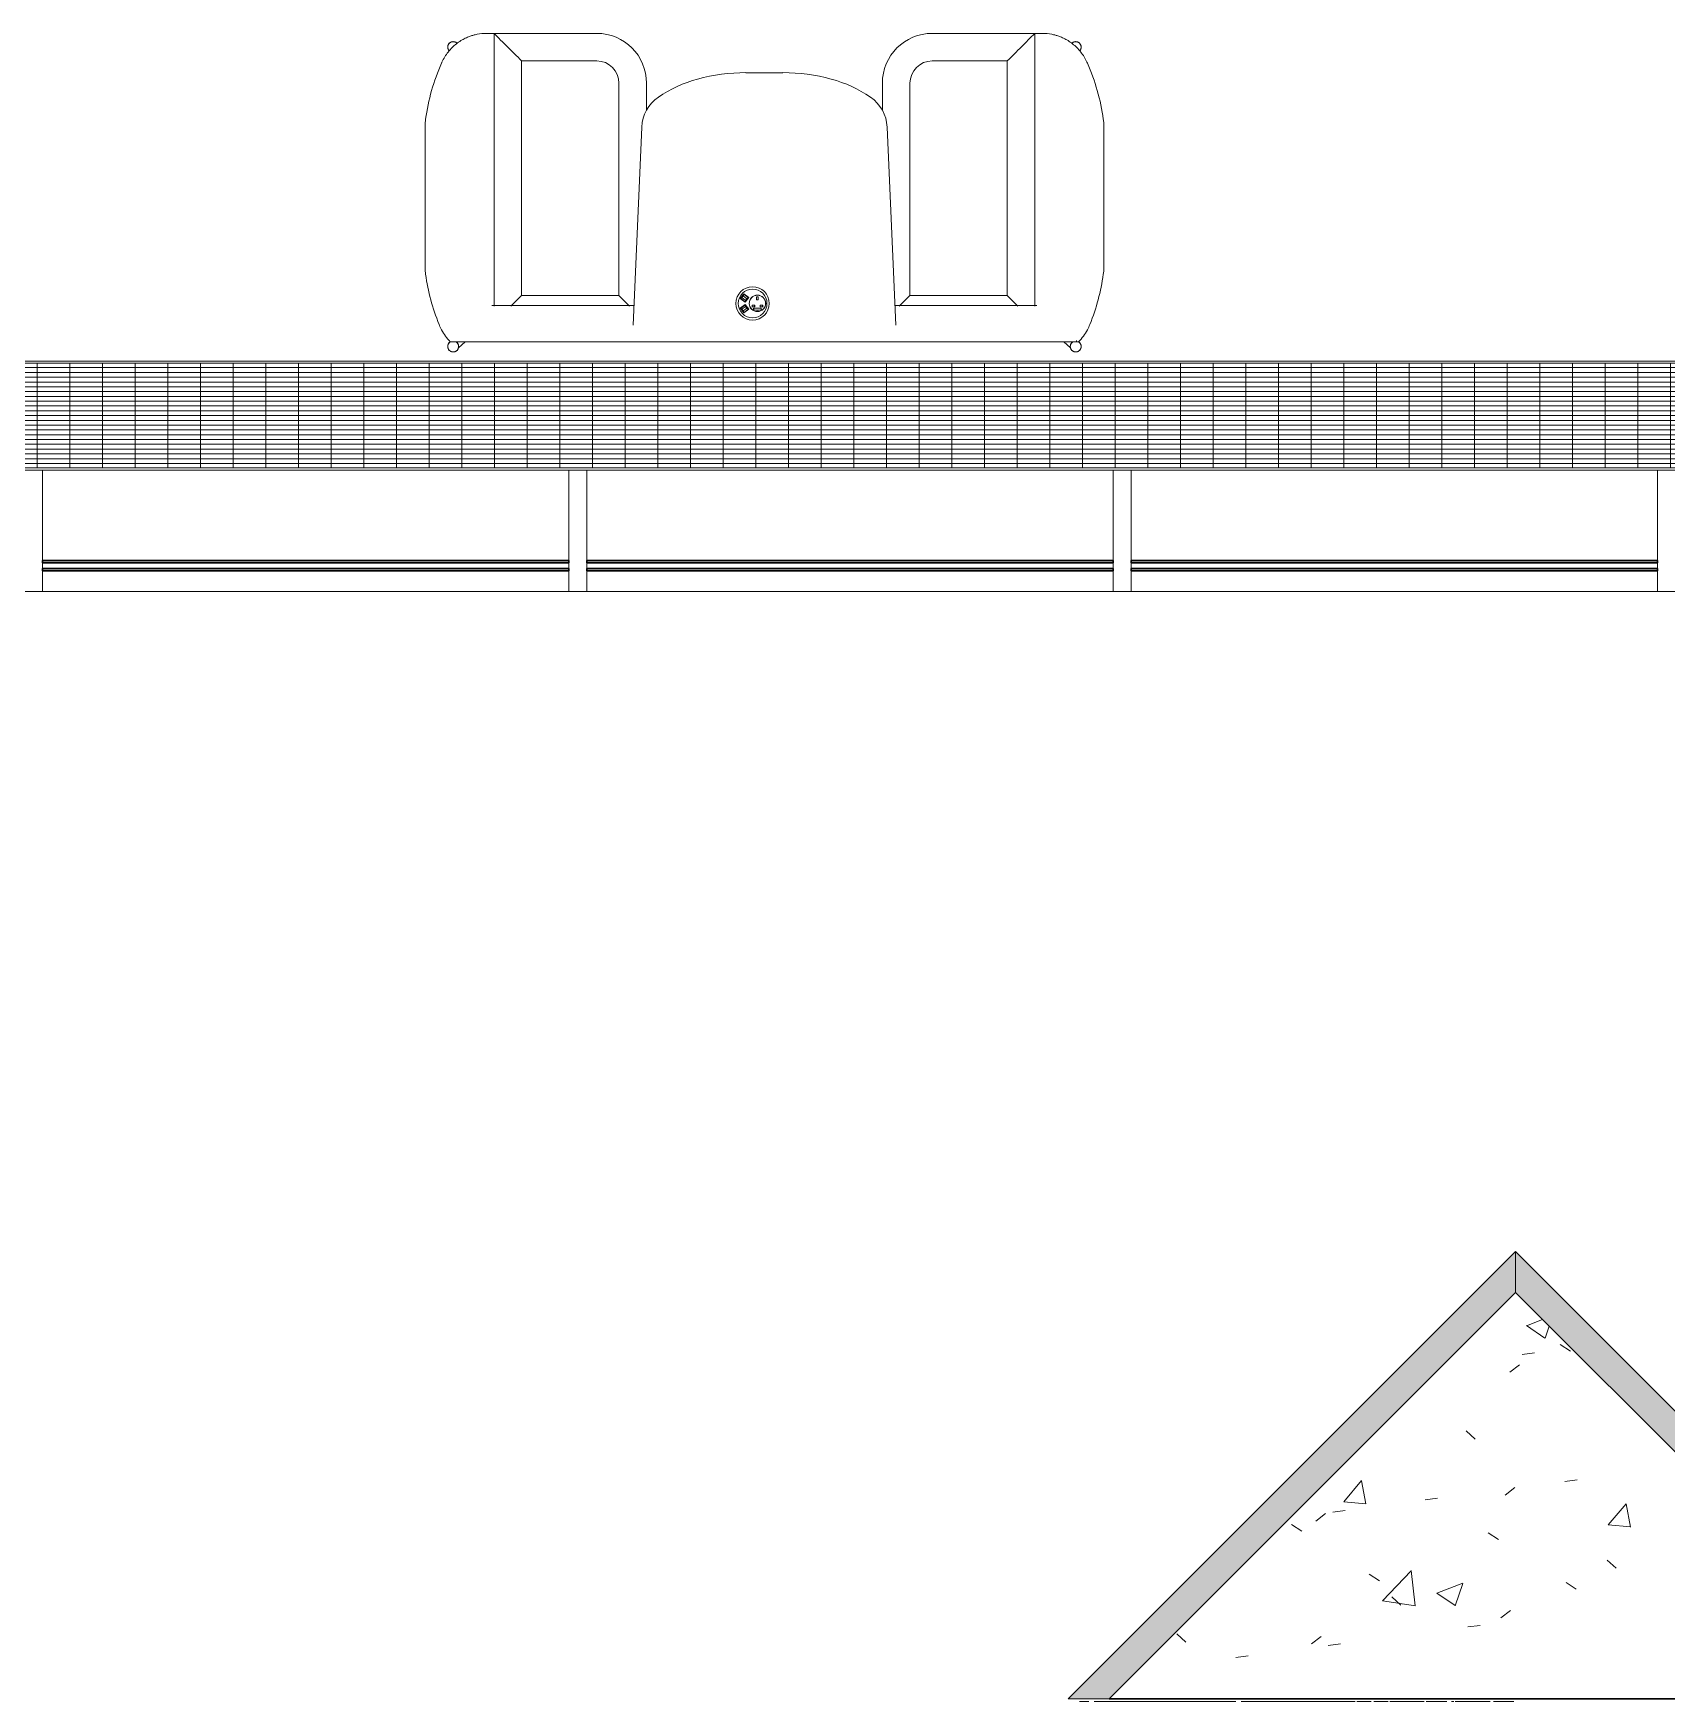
# Model space of a CAD drawing. Header units: millimetres. Extents: x 90978 to 295199, y -4084 to 97293.
# Drawn here: x 215551 to 220051, y 9016 to 13611 of the extents above; entities that cross this region are included whole.
import ezdxf

# ---------------------------------------------------------------- set-up
doc = ezdxf.new("R2010")
doc.units = ezdxf.units.MM
doc.header["$MEASUREMENT"] = 0
for name, color, linetype, lineweight in [('CSM-STL-XX-ZZ-M3-A-XXXX-00001_detached _19_04_21__rvt-1-Level 0$0$A-GENM', 7, 'CONTINUOUS', 9), ('CSM-STL-XX-ZZ-M3-A-XXXX-00001_detached _19_04_21__rvt-1-Level 0$0$A-GLAZ-CURT', 7, 'CONTINUOUS', 9), ('CSM-STL-XX-ZZ-M3-A-XXXX-00001_detached _19_04_21__rvt-1-Level 0$0$A-GLAZ-CWMG', 7, 'CONTINUOUS', 9), ('G-IMPT', 8, 'CONTINUOUS', 9), ('I-FURN', 8, 'CONTINUOUS', 9)]:
    doc.layers.add(name, color=color, linetype=linetype, lineweight=lineweight)

# ---------------------------------------------------------------- blocks, each defined once
blk = doc.blocks.new('CSM-STL-XX-ZZ-M3-A-XXXX-00001_detached _19_04_21__rvt-1-Level 0$0$FP_189-Level 0')
at = {"layer": 'CSM-STL-XX-ZZ-M3-A-XXXX-00001_detached _19_04_21__rvt-1-Level 0$0$A-GENM'}
for p, q in [((74327.7, 24082), (74352.7, 24082)), ((74367.5, 24082.1), (74375.4, 24082.1)), ((74369.1, 24082), (74377.2, 24082)), ((74371.6, 24082), (74379.7, 24082)), ((74375, 24082), (74383.2, 24082)), ((74377.6, 24082.1), (74398.1, 24082.1)), ((74432.6, 24082), (74399, 24082)), ((74407.8, 24082), (74433.2, 24082)), ((74414.1, 24082.1), (74421.9, 24082.1)), ((74415.4, 24082.1), (74423.2, 24082.1)), ((74417.5, 24082), (74425.4, 24082)), ((74420.5, 24082), (74428.5, 24082)), ((74454.4, 24082), (74421.6, 24082)), ((74424.4, 24082), (74432.5, 24082)), ((74476.6, 24082), (74444.7, 24082)), ((74449.6, 24082), (74473.6, 24082)), ((74453, 24082), (74477.2, 24082)), ((74456.5, 24082), (74480.9, 24082)), ((74467.9, 24082), (74492.8, 24082)), ((74499.2, 24082.1), (74468.3, 24082.1)), ((74503.8, 24082), (74470.4, 24082)), ((74476.1, 24082), (74501.4, 24082)), ((74523.8, 24082), (74491.2, 24082)), ((74508.2, 24082.1), (74531.7, 24082.1)), ((74543.8, 24082), (74510.7, 24082)), ((74544.2, 24082), (74512.6, 24082)), ((74515.1, 24082.1), (74538.9, 24082.1)), ((74563, 24082), (74530.9, 24082)), ((74532.1, 24082.1), (74539.6, 24082.1)), ((74565.1, 24082.1), (74534.4, 24082.1)), ((74534.7, 24082), (74559.4, 24082)), ((74535.5, 24082.1), (74543.1, 24082.1)), ((74539.7, 24082), (74547.4, 24082)), ((74544.9, 24082), (74552.7, 24082)), ((74550.9, 24082), (74558.7, 24082)), ((74582.7, 24082.1), (74551.5, 24082.1)), ((74572.1, 24082.1), (74595.4, 24082.1)), ((74613.4, 24082), (74580.6, 24082)), ((74630.9, 24082), (74598.9, 24082)), ((74604.2, 24082.1), (74611.7, 24082.1)), ((74609.2, 24082), (74616.8, 24082)), ((74614.4, 24082), (74639.4, 24082)), ((74615.1, 24082), (74622.7, 24082)), ((74648.9, 24082.1), (74617.8, 24082.1)), ((74619.4, 24082), (74644.6, 24082)), ((74621.9, 24082), (74629.6, 24082)), ((74624.5, 24082), (74649.9, 24082)), ((74629.5, 24082), (74637.3, 24082)), ((74667.1, 24082), (74633.5, 24082)), ((74674.6, 24082), (74641.5, 24082)), ((74647, 24082.1), (74670.6, 24082.1)), ((74682.3, 24082), (74649.7, 24082)), ((74651.3, 24082.1), (74675, 24082)), ((74655.7, 24082), (74679.6, 24082)), ((74690.1, 24082), (74657.9, 24082)), ((74698.1, 24082), (74666.3, 24082)), ((74669.7, 24082), (74694.2, 24082)), ((74706.1, 24082), (74674.8, 24082)), ((74677.2, 24082.1), (74684.6, 24082.1)), ((74679.8, 24082), (74704.6, 24082)), ((74714.3, 24082.1), (74683.4, 24082.1)), ((74683.8, 24082), (74691.3, 24082)), ((74691.3, 24082), (74698.9, 24082)), ((74699.7, 24082), (74707.4, 24082)), ((74707.2, 24082), (74732.9, 24082)), ((74709, 24082), (74716.7, 24082)), ((74709.4, 24082.1), (74732.8, 24082.1)), ((74733.5, 24082), (74757.7, 24082)), ((74806.2, 24082), (74773, 24082)), ((74818, 24082), (74785.7, 24082)), ((74830.2, 24082), (74798.9, 24082)), ((74812.9, 24082), (74837.5, 24082)), ((74816.7, 24082), (74823.8, 24082)), ((74818.8, 24082), (74843.5, 24082)), ((74824.8, 24082), (74849.7, 24082)), ((74825.7, 24082), (74832.9, 24082)), ((74835.6, 24082), (74842.9, 24082)), ((74874.7, 24082), (74841.7, 24082)), ((74843.6, 24082), (74869, 24082)), ((74846.4, 24082), (74853.8, 24082)), ((74846.6, 24082), (74870.1, 24082)), ((74884.7, 24082), (74852.7, 24082)), ((74856.7, 24082), (74882.5, 24082)), ((74858, 24082), (74865.5, 24082)), ((74863.4, 24082), (74887.4, 24082)), ((74895.2, 24082), (74864.1, 24082)), ((74875.2, 24082), (74899.6, 24082)), ((74910.9, 24082), (74878.3, 24082)), ((74920.2, 24082), (74888.5, 24082)), ((74890.6, 24082), (74897.7, 24082)), ((74929.9, 24082), (74899.1, 24082)), ((74901.3, 24082), (74908.4, 24082)), ((74907.1, 24082), (74932.4, 24082)), ((74912.8, 24082), (74920, 24082)), ((74924.1, 24082), (74947.9, 24082)), ((74925.2, 24082), (74932.5, 24082)), ((74933, 24082), (74940, 24082)), ((74970.8, 24082), (74937.5, 24082)), ((74938.5, 24082), (74945.8, 24082)), ((74944.2, 24082), (74951.2, 24082)), ((74977.8, 24082), (74945.5, 24082)), ((74985.4, 24082), (74953.9, 24082)), ((74956.2, 24082), (74963.3, 24082)), ((74993.4, 24082), (74962.8, 24082)), ((74969.1, 24082), (74976.3, 24082)), ((74982.9, 24082), (74990.1, 24082)), ((74991.1, 24082), (75016.7, 24082)), ((74998.6, 24082), (75024.3, 24082)), ((75003.1, 24082), (75027.3, 24082)), ((75004.1, 24082), (75004.9, 24082)), ((75038.8, 24082), (75005.7, 24082)), ((75006.1, 24082), (75032.1, 24082)), ((75041.4, 24082), (75008.7, 24082)), ((75009.9, 24082), (75034.3, 24082)), ((75044.1, 24082), (75011.9, 24082)), ((75046.9, 24082), (75015.2, 24082)), ((75016.8, 24082), (75041.3, 24082)), ((75049.9, 24082), (75018.6, 24082)), ((75053, 24082), (75022.2, 24082)), ((75038.3, 24082), (75063.3, 24082)), ((75048.5, 24082), (75050.1, 24082)), ((75053.3, 24082), (75078.7, 24082)), ((75061.8, 24082), (75068.6, 24082)), ((75062.4, 24082), (75086.4, 24082)), ((75076, 24082), (75082.9, 24082)), ((75091, 24082), (75098, 24082)), ((75098.8, 24082), (75123.7, 24082)), ((75106.9, 24082), (75114, 24082)), ((75123.1, 24082), (75129.8, 24082)), ((75123.7, 24082), (75130.8, 24082)), ((75138, 24082), (75144.8, 24082)), ((75172.6, 24082), (75139.9, 24082)), ((75174.4, 24082), (75142.7, 24082)), ((75176.7, 24082), (75145.9, 24082)), ((75153.8, 24082), (75160.6, 24082)), ((75170.5, 24082), (75177.4, 24082)), ((75182.5, 24082), (75207.6, 24082)), ((75188, 24082), (75195, 24082)), ((75190.8, 24082), (75216.2, 24082)), ((75192.8, 24082), (75216.8, 24082)), ((75198.6, 24082), (75205.1, 24082)), ((75199.3, 24082), (75224.8, 24082)), ((75200.6, 24082), (75224.7, 24082)), ((75238.4, 24082), (75206, 24082)), ((75238.5, 24082), (75207, 24082)), ((75239.1, 24082), (75208.4, 24082)), ((75215.1, 24082), (75221.8, 24082)), ((75224.8, 24082), (75249.4, 24082)), ((75225.5, 24082), (75251.5, 24082)), ((75238.8, 24082), (75228.2, 24082)), ((75232.5, 24082), (75239.3, 24082)), ((75270.8, 24082), (75238.7, 24082)), ((75271.9, 24082), (75238.9, 24082)), ((75270.1, 24082), (75238.9, 24082)), ((75253.3, 24082), (75239.7, 24082)), ((75241.6, 24082), (75266.6, 24082)), ((75250.8, 24082), (75257.6, 24082)), ((75270, 24082), (75276.9, 24082)), ((75282.3, 24082), (75306.7, 24082)), ((75285.9, 24082), (75311.7, 24082)), ((75332.7, 24082), (75301.7, 24082)), ((75335.1, 24082), (75303.2, 24082)), ((75338, 24082), (75305.2, 24082)), ((75333.1, 24082), (75339.4, 24082)), ((75352, 24082), (75358.4, 24082)), ((75392.6, 24082), (75362.3, 24082)), ((75394.5, 24082), (75363.8, 24082)), ((75396.6, 24082), (75365.3, 24082)), ((75365.6, 24082), (75390.4, 24082)), ((75398.7, 24082), (75367, 24082)), ((75400.9, 24082), (75368.8, 24082)), ((75403.3, 24082), (75370.7, 24082)), ((75371.8, 24082), (75378.3, 24082)), ((75405.8, 24082), (75372.8, 24082)), ((75374.1, 24082), (75400.3, 24082)), ((75374.8, 24082), (75399.8, 24082)), ((75384, 24082), (75410.3, 24082)), ((75384.2, 24082), (75409.3, 24082)), ((75392.5, 24082), (75399.1, 24082)), ((75403.1, 24082), (75427.3, 24082)), ((75409.5, 24082), (75415.7, 24082)), ((75413.1, 24082), (75438.7, 24082)), ((75414, 24082), (75420.7, 24082)), ((75421.7, 24082), (75446.2, 24082)), ((75430.1, 24082), (75436.4, 24082)), ((75433, 24082), (75459, 24082)), ((75437.7, 24082), (75443.2, 24082)), ((75451.5, 24082), (75457.9, 24082)), ((75468, 24082), (75474.2, 24082)), ((75470.5, 24082), (75495.9, 24082)), ((75473.8, 24082), (75480.3, 24082)), ((75516.1, 24082), (75485.7, 24082)), ((75490, 24082), (75496.2, 24082)), ((75523.7, 24082), (75492.5, 24082)), ((75496.9, 24082), (75503.5, 24082)), ((75512.7, 24082), (75519.1, 24082))]:
    blk.add_line(p, q, dxfattribs=at)

msp = doc.modelspace()

# ---------------------------------------------------------------- hatches: boundary and pattern name
at = {"layer": 'CSM-STL-XX-ZZ-M3-A-XXXX-00001_detached _19_04_21__rvt-1-Level 0$0$A-GENM'}
h = msp.add_hatch(dxfattribs=at)
h.set_pattern_fill('FP_27', color=256, style=0, pattern_type=2)
h.set_pattern_definition([(0, (214391.582, 12558.142), (0, 13.2), []), (90, (214391.58, 12558.14), (-90, 6e-15), [])])
h.paths.add_polyline_path([(230776.3, 12414.2), (230776.3, 12702.1), (198006.8, 12702.1), (198006.8, 12414.2), (229572.6, 12414.2)], flags=0)
h = msp.add_hatch(dxfattribs=at)
h.set_pattern_fill('FP_46', color=256, style=0, pattern_type=2)
h.set_pattern_definition([(44.922, (171931.771, -37376.7848), (287.56246103, 292.09503043), [33.505, -271.087, -1929.081]), (44.922, (171931.771, -37376.7848), (287.56246103, 292.09503043), [-304.592, 33.505, -271.087, -1624.489]), (44.922, (171931.771, -37376.7848), (287.56246103, 292.09503043), [-609.183, 33.505, -575.678, -1015.306]), (44.922, (171931.771, -37376.7848), (287.56246103, 292.09503043), [-1218.367, 33.505, -271.087, -710.714]), (44.922, (171931.771, -37376.7848), (287.56246103, 292.09503043), [-1522.959, 33.505, -169.556, -507.653]), (44.922, (171931.771, -37376.7848), (287.56246103, 292.09503043), [-1726.02, 33.505, -474.148]), (220.998, (172039.608, -37266.586), (-206.0427773, -189.7265587), [15.717, -127.164, -904.915]), (220.998, (172039.608, -37266.586), (-206.0427773, -189.7265587), [-142.881, 15.717, -127.164, -762.034]), (220.998, (172039.608, -37266.586), (-206.0427773, -189.7265587), [-285.763, 15.717, -270.046, -476.271]), (220.998, (172039.608, -37266.586), (-206.0427773, -189.7265587), [-571.525, 15.717, -127.164, -333.39]), (220.998, (172039.608, -37266.586), (-206.0427773, -189.7265587), [-714.407, 15.717, -79.537, -238.136]), (220.998, (172039.608, -37266.586), (-206.0427773, -189.7265587), [-809.661, 15.717, -222.419]), (228.374, (172075.553, -37220.111), (-81.52290816, -102.36586), [17.857, -144.482, -1028.152]), (228.374, (172075.553, -37220.111), (-81.52290816, -102.36586), [-162.34, 17.857, -144.482, -865.813]), (228.374, (172075.553, -37220.111), (-81.52290816, -102.36586), [-324.68, 17.857, -306.822, -541.133]), (228.374, (172075.553, -37220.111), (-81.52290816, -102.36586), [-649.359, 17.857, -144.482, -378.793]), (228.374, (172075.553, -37220.111), (-81.52290816, -102.36586), [-811.699, 17.857, -90.369, -270.566]), (228.374, (172075.553, -37220.111), (-81.52290816, -102.36586), [-919.926, 17.857, -252.709])])
h.paths.add_polyline_path([(218401.9, 9023.1), (218514.6, 9023.2), (219634.4, 10143), (219634.4, 10255.6)], flags=0)
h = msp.add_hatch(dxfattribs=at)
h.set_pattern_fill('FP_47', color=256, style=0, pattern_type=2)
h.set_pattern_definition([(315.078, (194875.339, 34886.7482), (287.56284105, -281.46649804), [33.505, -271.087, -1929.081]), (315.078, (194875.339, 34886.7482), (287.56284105, -281.46649804), [-304.592, 33.505, -271.087, -1624.489]), (315.078, (194875.339, 34886.7482), (287.56284105, -281.46649804), [-609.183, 33.505, -575.678, -1015.306]), (315.078, (194875.339, 34886.7482), (287.56284105, -281.46649804), [-1218.367, 33.505, -271.087, -710.714]), (315.078, (194875.339, 34886.7482), (287.56284105, -281.46649804), [-1522.959, 33.505, -169.556, -507.653]), (315.078, (194875.339, 34886.7482), (287.56284105, -281.46649804), [-1726.02, 33.505, -474.148]), (131.626, (194983.176, 34781.863), (-206.0416056, 221.2299609), [17.857, -144.482, -1028.152]), (131.626, (194983.176, 34781.863), (-206.0416056, 221.2299609), [-162.34, 17.857, -144.482, -865.813]), (131.626, (194983.176, 34781.863), (-206.0416056, 221.2299609), [-324.68, 17.857, -306.822, -541.133]), (131.626, (194983.176, 34781.863), (-206.0416056, 221.2299609), [-649.359, 17.857, -144.482, -378.793]), (131.626, (194983.176, 34781.863), (-206.0416056, 221.2299609), [-811.699, 17.857, -90.369, -270.566]), (131.626, (194983.176, 34781.863), (-206.0416056, 221.2299609), [-919.926, 17.857, -252.709]), (139.002, (195019.122, 34756.644), (-81.5231282, 60.2330466), [15.717, -127.164, -904.915]), (139.002, (195019.122, 34756.644), (-81.5231282, 60.2330466), [-142.881, 15.717, -127.164, -762.034]), (139.002, (195019.122, 34756.644), (-81.5231282, 60.2330466), [-285.763, 15.717, -270.046, -476.271]), (139.002, (195019.122, 34756.644), (-81.5231282, 60.2330466), [-571.525, 15.717, -127.164, -333.39]), (139.002, (195019.122, 34756.644), (-81.5231282, 60.2330466), [-714.407, 15.717, -79.537, -238.136]), (139.002, (195019.122, 34756.644), (-81.5231282, 60.2330466), [-809.661, 15.717, -222.419])])
h.paths.add_polyline_path([(220754.4, 9023.1), (220866.9, 9023.1), (219634.4, 10255.6), (219634.4, 10143), (220704.3, 9073.1)], flags=0)
h = msp.add_hatch(dxfattribs=at)
h.set_pattern_fill('FP_28', color=256, style=0, pattern_type=2)
h.set_pattern_definition([(50, (147271.8, -12716.8), (728.7365, -63.756), [76.2, -838.2]), (355, (147271.8, -12716.8), (-140.9716, 764.2276), [60.96, -670.56]), (100.451, (147332.5, -12722.1), (587.77, 700.467), [64.76, -712.36]), (46.184, (147271.8, -12513.6), (1084.316, -168.171), [114.3, -1257.3]), (96.636, (147362.1, -12527.6), (949.61, 989.71), [97.14, -1068.54]), (351.184, (147271.8, -12513.6), (949.62, 989.701), [91.44, -1005.84]), (21, (147373.4, -12564.4), (606.458, -409.0606), [76.2, -838.2]), (326, (147373.4, -12564.4), (247.208, 736.753), [60.96, -670.56]), (71.451, (147423.9, -12598.5), (853.668, 327.6855), [64.76, -712.36]), (37.5, (147271.8, -12716.8), (12.3547, 338.2201), [33.528, -628.904, 33.528, -647.192, -673.1]), (37.5, (147271.8, -12716.8), (12.3547, 338.2201), [-1343.152, 33.528, -639.572]), (7.5, (147271.8, -12716.8), (267.2789, 400.7221), [33.528, -354.584, 33.528, -613.664, -256.54]), (7.5, (147271.8, -12716.8), (267.2789, 400.7221), [-1035.304, 33.528, -223.012]), (327.5, (147045.22, -12716.8), (542.3633, -22.9153), [33.528, -220.472, 33.528, -758.952, -1051.56]), (327.5, (147045.22, -12716.8), (542.3633, -22.9153), [-1046.48, 33.528, -1018.032]), (317.5, (146943.6, -12716.8), (592.517, 101.707), [33.528, -296.672, 33.528, -492.76, -746.76]), (317.5, (146943.6, -12716.8), (592.517, 101.707), [-856.488, 33.528, -713.232])])
h.paths.add_polyline_path([(220754.4, 9023.1), (219634.4, 10143), (218514.6, 9023.2), (220704.3, 9023.1)], flags=0)
at = {"layer": 'CSM-STL-XX-ZZ-M3-A-XXXX-00001_detached _19_04_21__rvt-1-Level 0$0$A-GLAZ-CURT'}
h = msp.add_hatch(color=256, dxfattribs=at)
h.paths.add_polyline_path([(217025.8, 12152.7), (217025.8, 12158.7), (215575.8, 12158.7), (215575.8, 12152.7), (216258.5, 12152.7)], flags=0)
h.paths.add_polyline_path([(217025.8, 12130.7), (217025.8, 12136.7), (215575.8, 12136.7), (215575.8, 12130.7), (216258.5, 12130.7)], flags=0)
h = msp.add_hatch(color=256, dxfattribs=at)
h.paths.add_polyline_path([(218525.8, 12152.7), (218525.8, 12158.7), (217075.8, 12158.7), (217075.8, 12152.7), (217758.5, 12152.7)], flags=0)
h.paths.add_polyline_path([(218525.8, 12130.7), (218525.8, 12136.7), (217075.8, 12136.7), (217075.8, 12130.7), (217758.5, 12130.7)], flags=0)
h = msp.add_hatch(color=256, dxfattribs=at)
h.paths.add_polyline_path([(220025.8, 12152.7), (220025.8, 12158.7), (218575.8, 12158.7), (218575.8, 12152.7), (219258.5, 12152.7)], flags=0)
h.paths.add_polyline_path([(220025.8, 12130.7), (220025.8, 12136.7), (218575.8, 12136.7), (218575.8, 12130.7), (219258.5, 12130.7)], flags=0)

# ---------------------------------------------------------------- linework, layer by layer
at = {"layer": 'CSM-STL-XX-ZZ-M3-A-XXXX-00001_detached _19_04_21__rvt-1-Level 0$0$A-GENM'}
for p, q in [((198000.8, 12708.1), (230782.3, 12708.1)), ((230776.3, 12702.1), (198006.8, 12702.1)), ((198006.8, 12414.2), (230776.3, 12414.2)), ((218401.9, 9023.1), (219634.4, 10255.6)), ((219634.4, 10255.6), (220866.9, 9023.1)), ((219634.4, 10255.6), (219634.4, 10143)), ((218401.9, 9023.1), (218514.6, 9023.2))]:
    msp.add_line(p, q, dxfattribs=at)
at = {"layer": 'CSM-STL-XX-ZZ-M3-A-XXXX-00001_detached _19_04_21__rvt-1-Level 0$0$A-GENM', "lineweight": 30}
for p, q in [((219634.4, 10143), (218514.6, 9023.2)), ((220754.4, 9023.1), (219634.4, 10143))]:
    msp.add_line(p, q, dxfattribs=at)
at = {"layer": 'CSM-STL-XX-ZZ-M3-A-XXXX-00001_detached _19_04_21__rvt-1-Level 0$0$A-GENM', "lineweight": 30, "flags": 128}
msp.add_lwpolyline([(218514.6, 9023.2), (218763.5, 9023.2), (219012.4, 9023.2), (219261.2, 9023.2), (219510.1, 9023.1), (219758.9, 9023.1), (220007.8, 9023.1), (220256.7, 9023.1), (220505.5, 9023.1), (220754.4, 9023.1)], dxfattribs=at)
at = {"layer": 'CSM-STL-XX-ZZ-M3-A-XXXX-00001_detached _19_04_21__rvt-1-Level 0$0$A-GLAZ-CURT', "lineweight": 30}
for p, q in [((217025.8, 12158.7), (215575.8, 12158.7)), ((215575.8, 12158.7), (215575.8, 12152.7)), ((215575.8, 12152.7), (217025.8, 12152.7)), ((217025.8, 12136.7), (215575.8, 12136.7)), ((215575.8, 12136.7), (215575.8, 12130.7)), ((217025.8, 12152.7), (217025.8, 12158.7)), ((217025.8, 12130.7), (217025.8, 12136.7)), ((218525.8, 12158.7), (217075.8, 12158.7)), ((217075.8, 12158.7), (217075.8, 12152.7)), ((217075.8, 12152.7), (218525.8, 12152.7)), ((218525.8, 12136.7), (217075.8, 12136.7)), ((217075.8, 12136.7), (217075.8, 12130.7)), ((218525.8, 12152.7), (218525.8, 12158.7)), ((218525.8, 12130.7), (218525.8, 12136.7)), ((220025.8, 12158.7), (218575.8, 12158.7)), ((218575.8, 12158.7), (218575.8, 12152.7)), ((218575.8, 12152.7), (220025.8, 12152.7)), ((220025.8, 12136.7), (218575.8, 12136.7)), ((218575.8, 12136.7), (218575.8, 12130.7)), ((220025.8, 12152.7), (220025.8, 12158.7)), ((220025.8, 12130.7), (220025.8, 12136.7)), ((215575.8, 12130.7), (217025.8, 12130.7)), ((217075.8, 12130.7), (218525.8, 12130.7)), ((218575.8, 12130.7), (220025.8, 12130.7))]:
    msp.add_line(p, q, dxfattribs=at)
at = {"layer": 'CSM-STL-XX-ZZ-M3-A-XXXX-00001_detached _19_04_21__rvt-1-Level 0$0$A-GLAZ-CWMG', "lineweight": 20, "extrusion": (0, 0, -1)}
for p, q in [((215575.8, 12408.2), (215525.8, 12408.2)), ((215575.8, 12073.2), (215575.8, 12408.2)), ((217075.8, 12408.2), (217025.8, 12408.2)), ((217025.8, 12408.2), (217025.8, 12073.2)), ((217075.8, 12073.2), (217075.8, 12408.2)), ((218575.8, 12408.2), (218525.8, 12408.2)), ((218525.8, 12408.2), (218525.8, 12073.2)), ((218575.8, 12073.2), (218575.8, 12408.2)), ((220075.8, 12408.2), (220025.8, 12408.2)), ((220025.8, 12408.2), (220025.8, 12073.2)), ((215525.8, 12073.2), (215575.8, 12073.2)), ((217025.8, 12073.2), (217075.8, 12073.2)), ((218525.8, 12073.2), (218575.8, 12073.2)), ((220025.8, 12073.2), (220075.8, 12073.2))]:
    msp.add_line(p, q, dxfattribs=at)
at = {"layer": 'CSM-STL-XX-ZZ-M3-A-XXXX-00001_detached _19_04_21__rvt-1-Level 0$0$A-GLAZ-CWMG'}
for p, q in [((217025.8, 12408.2), (215575.8, 12408.2)), ((218525.8, 12408.2), (217075.8, 12408.2)), ((220025.8, 12408.2), (218575.8, 12408.2)), ((217025.8, 12073.2), (215575.8, 12073.2)), ((218525.8, 12073.2), (217075.8, 12073.2)), ((220025.8, 12073.2), (218575.8, 12073.2))]:
    msp.add_line(p, q, dxfattribs=at)
at = {"layer": 'G-IMPT'}
for p, q in [((217508.6, 12893.4), (217498.5, 12880.3)), ((217499.9, 12880.5), (217498.5, 12880.3)), ((217498.5, 12880.3), (217511.7, 12870.2)), ((217508.8, 12892), (217499.9, 12880.5)), ((217499.9, 12880.5), (217511.5, 12871.6)), ((217502.1, 12882.4), (217505, 12886.1)), ((217503, 12883.2), (217506.6, 12887.9)), ((217513.3, 12875.3), (217503, 12883.2)), ((217506.6, 12887.9), (217516.9, 12880)), ((217521.7, 12883.4), (217508.6, 12893.4)), ((217508.6, 12893.4), (217508.8, 12892)), ((217520.3, 12883.2), (217508.8, 12892)), ((217520.3, 12883.2), (217511.5, 12871.6)), ((217511.5, 12871.6), (217511.7, 12870.2)), ((217511.7, 12870.2), (217521.7, 12883.4)), ((217515.4, 12877.6), (217512.8, 12874.3)), ((217516.9, 12880), (217513.3, 12875.3)), ((217521.7, 12883.4), (217520.3, 12883.2)), ((217543.5, 12885.4), (217548, 12885.4)), ((217543.5, 12876.9), (217543.5, 12885.4)), ((217543.5, 12885.4), (217543.6, 12885.2)), ((217543.6, 12877), (217543.5, 12876.9)), ((217548, 12876.9), (217543.5, 12876.9)), ((217543.6, 12885.2), (217547.9, 12885.2)), ((217543.6, 12877), (217543.6, 12885.2)), ((217543.6, 12885.2), (217547.9, 12885.2)), ((217543.6, 12877), (217543.6, 12885.2)), ((217547.9, 12877), (217543.6, 12877)), ((217547.9, 12877), (217543.6, 12877)), ((217548, 12885.4), (217547.9, 12885.2)), ((217547.9, 12885.2), (217547.9, 12877)), ((217547.9, 12885.2), (217547.9, 12877)), ((217548, 12876.9), (217547.9, 12877)), ((217548, 12885.4), (217548, 12876.9)), ((217511.7, 12864), (217498.5, 12854)), ((217498.5, 12854), (217499.9, 12853.8)), ((217498.5, 12854), (217508.6, 12840.8)), ((217511.5, 12862.6), (217499.9, 12853.8)), ((217499.9, 12853.8), (217508.8, 12842.2)), ((217505, 12848.1), (217502.1, 12851.8)), ((217503, 12851.1), (217513.3, 12859)), ((217506.6, 12846.3), (217503, 12851.1)), ((217516.9, 12854.2), (217506.6, 12846.3)), ((217508.6, 12840.8), (217521.7, 12850.9)), ((217508.8, 12842.2), (217508.6, 12840.8)), ((217508.8, 12842.2), (217520.3, 12851.1)), ((217511.7, 12864), (217511.5, 12862.6)), ((217511.5, 12862.6), (217520.3, 12851.1)), ((217521.7, 12850.9), (217511.7, 12864)), ((217512.8, 12859.9), (217515.4, 12856.6)), ((217513.3, 12859), (217516.9, 12854.2)), ((217520.3, 12851.1), (217521.7, 12850.9)), ((217531.2, 12862), (217538.2, 12862)), ((217531.2, 12857.5), (217531.2, 12862)), ((217531.2, 12862), (217531.4, 12861.9)), ((217531.4, 12857.6), (217531.2, 12857.5)), ((217538.2, 12857.5), (217531.2, 12857.5)), ((217531.4, 12861.9), (217538.1, 12861.9)), ((217531.4, 12857.6), (217531.4, 12861.9)), ((217531.4, 12861.9), (217538.1, 12861.9)), ((217531.4, 12857.6), (217531.4, 12861.9)), ((217538.1, 12857.6), (217531.4, 12857.6)), ((217538.1, 12857.6), (217531.4, 12857.6)), ((217535.4, 12854.5), (217556.1, 12854.5)), ((217535.4, 12849.1), (217535.4, 12854.5)), ((217535.4, 12854.5), (217535.6, 12854.3)), ((217535.6, 12849.3), (217535.4, 12849.1)), ((217535.6, 12854.3), (217555.9, 12854.3)), ((217535.6, 12849.3), (217535.6, 12854.3)), ((217538.2, 12862), (217538.1, 12861.9)), ((217538.1, 12861.9), (217538.1, 12857.6)), ((217538.1, 12861.9), (217538.1, 12857.6)), ((217538.2, 12857.5), (217538.1, 12857.6)), ((217538.2, 12862), (217538.2, 12857.5)), ((217553.4, 12862), (217560.3, 12862)), ((217553.4, 12857.5), (217553.4, 12862)), ((217553.4, 12862), (217553.5, 12861.9)), ((217553.5, 12857.6), (217553.4, 12857.5)), ((217560.3, 12857.5), (217553.4, 12857.5)), ((217553.5, 12861.9), (217560.2, 12861.9)), ((217553.5, 12857.6), (217553.5, 12861.9)), ((217553.5, 12861.9), (217560.2, 12861.9)), ((217553.5, 12857.6), (217553.5, 12861.9)), ((217560.2, 12857.6), (217553.5, 12857.6)), ((217560.2, 12857.6), (217553.5, 12857.6)), ((217555.9, 12854.3), (217556.1, 12854.5)), ((217555.9, 12854.3), (217555.9, 12849.3)), ((217555.9, 12849.3), (217556.1, 12849.1)), ((217556.1, 12854.5), (217556.1, 12849.1)), ((217560.3, 12862), (217560.2, 12861.9)), ((217560.2, 12861.9), (217560.2, 12857.6)), ((217560.2, 12861.9), (217560.2, 12857.6)), ((217560.3, 12857.5), (217560.2, 12857.6)), ((217560.3, 12862), (217560.3, 12857.5))]:
    msp.add_line(p, q, dxfattribs=at)
for centre, radius, start, end in [((217532.5, 12867.1), 46, 0, 180), ((217532.5, 12867.1), 39.6, 0, 180), ((217545.8, 12867.2), 22.7, 0, 180), ((217545.8, 12867.2), 22.7, 180, 0), ((217545.8, 12867.2), 22.4, 0, 180), ((217545.8, 12867.2), 22.4, 180, 0), ((217532.5, 12867.1), 46, 180, 0), ((217532.5, 12867.1), 39.6, 180, 0), ((217545.8, 12892.9), 45, 256.686, 283.314), ((217545.8, 12892.9), 44.8, 256.8963, 283.1037)]:
    msp.add_arc(centre, radius, start, end, dxfattribs=at)
at = {"layer": 'I-FURN'}
for p, q in [((216786.4, 13610.4), (216773.2, 13608.4)), ((216799.7, 13611), (216786.4, 13610.4)), ((216799.7, 13611), (216820.2, 13611)), ((216820.2, 13611), (216820.2, 12859.7)), ((216820.2, 13611), (217102.9, 13611)), ((218027.4, 13611), (218190.1, 13611)), ((218190.1, 13611), (218310.1, 13611)), ((218310.1, 13611), (218330.6, 13611)), ((218310.1, 12859.9), (218310.1, 13611)), ((218343.9, 13610.4), (218330.6, 13611)), ((218357, 13608.4), (218343.9, 13610.4)), ((216692.6, 13574.1), (216692.5, 13573.5)), ((216692.5, 13573.5), (216692.5, 13573.2)), ((216692.5, 13573.2), (216692.5, 13572.6)), ((216692.5, 13572.6), (216692.6, 13572)), ((216692.7, 13575.3), (216692.6, 13574.7)), ((216692.6, 13574.7), (216692.6, 13574.1)), ((216692.6, 13572), (216692.6, 13571.4)), ((216692.6, 13571.4), (216692.7, 13570.8)), ((216692.8, 13575.9), (216692.7, 13575.3)), ((216692.7, 13570.8), (216692.8, 13570.2)), ((216692.9, 13576.5), (216692.8, 13575.9)), ((216692.8, 13570.2), (216693, 13569.6)), ((216693, 13577), (216692.9, 13576.5)), ((216693.2, 13577.6), (216693, 13577)), ((216693, 13569.6), (216693.1, 13569)), ((216693.1, 13569), (216693.3, 13568.4)), ((216693.4, 13578.2), (216693.2, 13577.6)), ((216693.3, 13568.4), (216693.5, 13567.9)), ((216693.6, 13578.8), (216693.4, 13578.2)), ((216693.5, 13567.9), (216693.7, 13567.3)), ((216693.8, 13579.3), (216693.6, 13578.8)), ((216693.7, 13567.3), (216694, 13566.8)), ((216694.1, 13579.8), (216693.8, 13579.3)), ((216694, 13566.8), (216694.2, 13566.2)), ((216694.4, 13580.4), (216694.1, 13579.8)), ((216694.2, 13566.2), (216694.5, 13565.7)), ((216694.7, 13580.9), (216694.4, 13580.4)), ((216694.5, 13565.7), (216694.8, 13565.2)), ((216695, 13581.4), (216694.7, 13580.9)), ((216694.8, 13565.2), (216695.1, 13564.7)), ((216695.3, 13581.9), (216695, 13581.4)), ((216695.1, 13564.7), (216695.5, 13564.2)), ((216695.7, 13582.4), (216695.3, 13581.9)), ((216695.5, 13564.2), (216695.9, 13563.7)), ((216696.1, 13582.8), (216695.7, 13582.4)), ((216695.9, 13563.7), (216696.2, 13563.3)), ((216696.5, 13583.3), (216696.1, 13582.8)), ((216696.2, 13563.3), (216696.7, 13562.8)), ((216696.9, 13583.7), (216696.5, 13583.3)), ((216697.3, 13584.2), (216696.9, 13583.7)), ((216697.8, 13584.6), (216697.3, 13584.2)), ((216698.2, 13584.9), (216697.8, 13584.6)), ((216698.7, 13585.3), (216698.2, 13584.9)), ((216699.2, 13585.6), (216698.7, 13585.3)), ((216699.7, 13586), (216699.2, 13585.6)), ((216700.2, 13586.3), (216699.7, 13586)), ((216700.7, 13586.5), (216700.2, 13586.3)), ((216701.3, 13586.8), (216700.7, 13586.5)), ((216701.8, 13587), (216701.3, 13586.8)), ((216702.4, 13587.3), (216701.8, 13587)), ((216703, 13587.5), (216702.4, 13587.3)), ((216703.5, 13587.6), (216703, 13587.5)), ((216704.1, 13587.8), (216703.5, 13587.6)), ((216704.7, 13587.9), (216704.1, 13587.8)), ((216705.3, 13588), (216704.7, 13587.9)), ((216705.9, 13588.1), (216705.3, 13588)), ((216706.5, 13588.1), (216705.9, 13588.1)), ((216707.1, 13588.2), (216706.5, 13588.1)), ((216707.7, 13588.2), (216707.1, 13588.2)), ((216708.3, 13588.1), (216707.7, 13588.2)), ((216708.9, 13588.1), (216708.3, 13588.1)), ((216709.5, 13588), (216708.9, 13588.1)), ((216710.1, 13588), (216709.5, 13588)), ((216710.7, 13587.8), (216710.1, 13588)), ((216711.2, 13587.7), (216710.7, 13587.8)), ((216711.8, 13587.5), (216711.2, 13587.7)), ((216712.4, 13587.4), (216711.8, 13587.5)), ((216713, 13587.1), (216712.4, 13587.4)), ((216713.5, 13586.9), (216713, 13587.1)), ((216714.1, 13586.7), (216713.5, 13586.9)), ((216714.6, 13586.4), (216714.1, 13586.7)), ((216715.1, 13586.1), (216714.6, 13586.4)), ((216715.6, 13585.8), (216715.1, 13586.1)), ((216716.1, 13585.5), (216715.6, 13585.8)), ((216716.6, 13585.1), (216716.1, 13585.5)), ((216717.1, 13584.7), (216716.6, 13585.1)), ((216717.5, 13584.3), (216717.1, 13584.7)), ((216718, 13583.9), (216717.5, 13584.3)), ((216718.4, 13583.5), (216718, 13583.9)), ((218412.5, 13584.2), (218412.1, 13583.7)), ((218413, 13584.6), (218412.5, 13584.2)), ((218413.4, 13584.9), (218413, 13584.6)), ((218413.9, 13585.3), (218413.4, 13584.9)), ((218414.4, 13585.6), (218413.9, 13585.3)), ((218414.9, 13586), (218414.4, 13585.6)), ((218415.4, 13586.3), (218414.9, 13586)), ((218416, 13586.5), (218415.4, 13586.3)), ((218416.5, 13586.8), (218416, 13586.5)), ((218417.1, 13587), (218416.5, 13586.8)), ((218417.6, 13587.3), (218417.1, 13587)), ((218418.2, 13587.5), (218417.6, 13587.3)), ((218418.8, 13587.6), (218418.2, 13587.5)), ((218419.3, 13587.8), (218418.8, 13587.6)), ((218419.9, 13587.9), (218419.3, 13587.8)), ((218420.5, 13588), (218419.9, 13587.9)), ((218421.1, 13588.1), (218420.5, 13588)), ((218421.7, 13588.1), (218421.1, 13588.1)), ((218422.3, 13588.2), (218421.7, 13588.1)), ((218422.9, 13588.2), (218422.3, 13588.2)), ((218423.5, 13588.1), (218422.9, 13588.2)), ((218424.1, 13588.1), (218423.5, 13588.1)), ((218424.7, 13588), (218424.1, 13588.1)), ((218425.3, 13588), (218424.7, 13588)), ((218425.9, 13587.8), (218425.3, 13588)), ((218426.5, 13587.7), (218425.9, 13587.8)), ((218427.1, 13587.5), (218426.5, 13587.7)), ((218427.6, 13587.4), (218427.1, 13587.5)), ((218428.2, 13587.1), (218427.6, 13587.4)), ((218428.7, 13586.9), (218428.2, 13587.1)), ((218429.3, 13586.7), (218428.7, 13586.9)), ((218429.8, 13586.4), (218429.3, 13586.7)), ((218430.3, 13586.1), (218429.8, 13586.4)), ((218430.9, 13585.8), (218430.3, 13586.1)), ((218431.4, 13585.5), (218430.9, 13585.8)), ((218431.8, 13585.1), (218431.4, 13585.5)), ((218432.3, 13584.7), (218431.8, 13585.1)), ((218432.8, 13584.3), (218432.3, 13584.7)), ((218433.2, 13583.9), (218432.8, 13584.3)), ((218433.6, 13583.5), (218433.2, 13583.9)), ((218434, 13583.1), (218433.6, 13583.5)), ((218433.8, 13563), (218434.2, 13563.5)), ((218434.4, 13582.6), (218434, 13583.1)), ((218434.2, 13563.5), (218434.6, 13564)), ((218434.8, 13582.1), (218434.4, 13582.6)), ((218434.6, 13564), (218434.9, 13564.4)), ((218435.1, 13581.6), (218434.8, 13582.1)), ((218434.9, 13564.4), (218435.3, 13564.9)), ((218435.5, 13581.1), (218435.1, 13581.6)), ((218435.3, 13564.9), (218435.6, 13565.4)), ((218435.8, 13580.6), (218435.5, 13581.1)), ((218435.6, 13565.4), (218435.9, 13566)), ((218436.1, 13580.1), (218435.8, 13580.6)), ((218435.9, 13566), (218436.2, 13566.5)), ((218436.3, 13579.6), (218436.1, 13580.1)), ((218436.2, 13566.5), (218436.4, 13567)), ((218436.6, 13579), (218436.3, 13579.6)), ((218436.4, 13567), (218436.7, 13567.6)), ((218436.8, 13578.5), (218436.6, 13579)), ((218436.7, 13567.6), (218436.9, 13568.1)), ((218437, 13577.9), (218436.8, 13578.5)), ((218436.9, 13568.1), (218437.1, 13568.7)), ((218437.2, 13577.3), (218437, 13577.9)), ((218437.1, 13568.7), (218437.2, 13569.3)), ((218437.3, 13576.7), (218437.2, 13577.3)), ((218437.2, 13569.3), (218437.4, 13569.9)), ((218437.5, 13576.1), (218437.3, 13576.7)), ((218437.4, 13569.9), (218437.5, 13570.5)), ((218437.6, 13575.6), (218437.5, 13576.1)), ((218437.5, 13570.5), (218437.6, 13571.1)), ((218437.6, 13575), (218437.6, 13575.6)), ((218437.7, 13574.4), (218437.6, 13575)), ((218437.6, 13571.1), (218437.7, 13571.6)), ((218437.7, 13573.8), (218437.7, 13574.4)), ((218437.8, 13573.2), (218437.7, 13573.8)), ((218437.7, 13572.8), (218437.8, 13573.2)), ((218437.7, 13572.2), (218437.7, 13572.8)), ((218437.7, 13571.6), (218437.7, 13572.2)), ((217102.9, 13535.1), (216896.1, 13535.1)), ((216896.1, 13535.1), (216896.1, 12889.1)), ((218234.2, 13535.1), (218027.4, 13535.1)), ((218234.2, 12889.1), (218234.2, 13535.1)), ((217164.3, 12889.1), (217164.3, 13473.8)), ((217240.2, 13473.8), (217240.2, 13399.1)), ((217616, 13502.7), (217514.2, 13502.7)), ((217890.1, 13399.1), (217890.1, 13473.8)), ((217966, 13473.8), (217966, 12889.1)), ((216630.2, 13364.3), (216630.2, 12957.8)), ((217227.1, 13352.8), (217203.3, 12806.8)), ((217927, 12806.8), (217903.1, 13352.8)), ((218500.1, 12957.8), (218500.1, 13364.3)), ((216896.1, 12889.1), (217164.3, 12889.1)), ((217966, 12889.1), (218234.2, 12889.1)), ((217205.7, 12861), (216814.3, 12861)), ((218316, 12861), (217924.6, 12861)), ((216692.6, 12749.4), (216692.5, 12748.8)), ((216692.5, 12748.8), (216692.5, 12748.5)), ((216692.5, 12748.5), (216692.5, 12747.9)), ((216692.5, 12747.9), (216692.6, 12747.3)), ((216692.7, 12750.6), (216692.6, 12750)), ((216692.6, 12750), (216692.6, 12749.4)), ((216692.6, 12747.3), (216692.6, 12746.7)), ((216692.6, 12746.7), (216692.7, 12746.1)), ((216692.8, 12751.2), (216692.7, 12750.6)), ((216692.7, 12746.1), (216692.8, 12745.5)), ((216692.9, 12751.8), (216692.8, 12751.2)), ((216692.8, 12745.5), (216693, 12744.9)), ((216693, 12752.4), (216692.9, 12751.8)), ((216693.2, 12753), (216693, 12752.4)), ((216693, 12744.9), (216693.1, 12744.4)), ((216693.1, 12744.4), (216693.3, 12743.8)), ((216693.4, 12753.5), (216693.2, 12753)), ((216693.3, 12743.8), (216693.5, 12743.2)), ((216693.6, 12754.1), (216693.4, 12753.5)), ((216693.5, 12743.2), (216693.7, 12742.7)), ((216693.8, 12754.7), (216693.6, 12754.1)), ((216693.7, 12742.7), (216694, 12742.1)), ((216694.1, 12755.2), (216693.8, 12754.7)), ((216694, 12742.1), (216694.2, 12741.6)), ((216694.4, 12755.7), (216694.1, 12755.2)), ((216694.2, 12741.6), (216694.5, 12741.1)), ((216694.7, 12756.2), (216694.4, 12755.7)), ((216694.5, 12741.1), (216694.8, 12740.5)), ((216695, 12756.8), (216694.7, 12756.2)), ((216694.8, 12740.5), (216695.1, 12740)), ((216695.3, 12757.2), (216695, 12756.8)), ((216695.1, 12740), (216695.5, 12739.6)), ((216695.7, 12757.7), (216695.3, 12757.2)), ((216695.5, 12739.6), (216695.9, 12739.1)), ((216696.1, 12758.2), (216695.7, 12757.7)), ((216695.9, 12739.1), (216696.2, 12738.6)), ((216696.5, 12758.6), (216696.1, 12758.2)), ((216696.2, 12738.6), (216696.7, 12738.2)), ((216696.9, 12759.1), (216696.5, 12758.6)), ((216696.7, 12738.2), (216697.1, 12737.8)), ((216697.3, 12759.5), (216696.9, 12759.1)), ((216697.1, 12737.8), (216697.5, 12737.3)), ((216697.8, 12759.9), (216697.3, 12759.5)), ((216697.5, 12737.3), (216698, 12737)), ((216698.2, 12760.3), (216697.8, 12759.9)), ((216698, 12737), (216698.4, 12736.6)), ((216698.7, 12760.6), (216698.2, 12760.3)), ((216698.4, 12736.6), (216698.9, 12736.2)), ((216699.2, 12761), (216698.7, 12760.6)), ((216698.9, 12736.2), (216699.4, 12735.9)), ((216699.4, 12735.9), (216699.9, 12735.6)), ((218425.1, 12761), (216699.5, 12761)), ((216699.9, 12735.6), (216700.5, 12735.3)), ((216700.5, 12735.3), (216701, 12735)), ((216701, 12735), (216701.5, 12734.8)), ((216701.5, 12734.8), (216702.1, 12734.5)), ((216702.1, 12734.5), (216702.7, 12734.3)), ((216702.7, 12734.3), (216703.2, 12734.1)), ((216703.2, 12734.1), (216703.8, 12734)), ((216703.8, 12734), (216704.4, 12733.8)), ((216704.4, 12733.8), (216705, 12733.7)), ((216705, 12733.7), (216705.6, 12733.6)), ((216705.6, 12733.6), (216706.2, 12733.6)), ((216706.2, 12733.6), (216706.8, 12733.5)), ((216706.8, 12733.5), (216707.4, 12733.5)), ((216707.4, 12733.5), (216708, 12733.5)), ((216708, 12733.5), (216708.6, 12733.6)), ((216708.6, 12733.6), (216709.2, 12733.6)), ((216709.2, 12733.6), (216709.8, 12733.7)), ((216709.8, 12733.7), (216710.3, 12733.8)), ((216710.3, 12733.8), (216710.9, 12733.9)), ((216710.9, 12733.9), (216711.5, 12734.1)), ((216711.5, 12734.1), (216712.1, 12734.2)), ((216712.1, 12734.2), (216712.7, 12734.4)), ((216712.7, 12734.4), (216713.2, 12734.6)), ((216713.2, 12734.6), (216713.8, 12734.9)), ((216713.8, 12734.9), (216714.3, 12735.1)), ((216714.3, 12735.1), (216714.8, 12735.4)), ((216714.8, 12735.4), (216715.4, 12735.7)), ((216715.4, 12735.7), (216715.9, 12736)), ((216716.1, 12760.8), (216715.6, 12761.1)), ((216715.9, 12736), (216716.4, 12736.4)), ((216716.6, 12760.4), (216716.1, 12760.8)), ((216716.4, 12736.4), (216716.8, 12736.7)), ((216717.1, 12760.1), (216716.6, 12760.4)), ((216716.8, 12736.7), (216717.3, 12737.1)), ((216717.5, 12759.7), (216717.1, 12760.1)), ((216717.3, 12737.1), (216717.7, 12737.5)), ((216718, 12759.3), (216717.5, 12759.7)), ((216717.7, 12737.5), (216718.2, 12737.9)), ((216718.4, 12758.8), (216718, 12759.3)), ((216718.2, 12737.9), (216718.6, 12738.4)), ((216718.8, 12758.4), (216718.4, 12758.8)), ((216718.6, 12738.4), (216719, 12738.8)), ((216719.2, 12757.9), (216718.8, 12758.4)), ((216719, 12738.8), (216719.4, 12739.3)), ((216719.6, 12757.5), (216719.2, 12757.9)), ((216719.4, 12739.3), (216719.7, 12739.8)), ((216719.9, 12757), (216719.6, 12757.5)), ((216719.7, 12739.8), (216720.1, 12740.3)), ((216720.2, 12756.5), (216719.9, 12757)), ((216720.1, 12740.3), (216720.4, 12740.8)), ((216720.5, 12756), (216720.2, 12756.5)), ((216720.4, 12740.8), (216720.7, 12741.3)), ((216720.8, 12755.4), (216720.5, 12756)), ((216720.7, 12741.3), (216721, 12741.8)), ((216721.1, 12754.9), (216720.8, 12755.4)), ((216721, 12741.8), (216721.2, 12742.4)), ((216721.3, 12754.4), (216721.1, 12754.9)), ((216721.2, 12742.4), (216721.4, 12742.9)), ((216721.6, 12753.8), (216721.3, 12754.4)), ((216721.4, 12742.9), (216721.7, 12743.5)), ((216721.8, 12753.2), (216721.6, 12753.8)), ((216721.7, 12743.5), (216721.8, 12744.1)), ((216721.9, 12752.7), (216721.8, 12753.2)), ((216721.8, 12744.1), (216722, 12744.6)), ((216722.1, 12752.1), (216721.9, 12752.7)), ((216722, 12744.7), (216740.2, 12761)), ((216722, 12744.6), (216722.2, 12745.2)), ((216722.2, 12751.5), (216722.1, 12752.1)), ((216722.3, 12750.9), (216722.2, 12751.5)), ((216722.2, 12745.2), (216722.3, 12745.8)), ((216722.4, 12750.3), (216722.3, 12750.9)), ((216722.3, 12745.8), (216722.4, 12746.4)), ((216722.5, 12749.7), (216722.4, 12750.3)), ((216722.4, 12747), (216722.5, 12747.6)), ((216722.4, 12746.4), (216722.4, 12747)), ((216722.5, 12749.1), (216722.5, 12749.7)), ((216722.5, 12748.5), (216722.5, 12749.1)), ((216722.5, 12748.2), (216722.5, 12748.5)), ((216722.5, 12747.6), (216722.5, 12748.2)), ((218390.1, 12761), (218408, 12744.9)), ((218407.9, 12750.6), (218407.8, 12750)), ((218407.8, 12750), (218407.8, 12749.4)), ((218407.8, 12749.4), (218407.8, 12748.8)), ((218407.8, 12748.8), (218407.8, 12748.5)), ((218407.8, 12748.5), (218407.8, 12747.9)), ((218407.8, 12747.9), (218407.8, 12747.3)), ((218407.8, 12747.3), (218407.9, 12746.7)), ((218408, 12751.2), (218407.9, 12750.6)), ((218407.9, 12746.7), (218407.9, 12746.1)), ((218407.9, 12746.1), (218408, 12745.5)), ((218408.1, 12751.8), (218408, 12751.2)), ((218408, 12745.5), (218408.2, 12744.9)), ((218408.3, 12752.4), (218408.1, 12751.8)), ((218408.2, 12744.9), (218408.3, 12744.4)), ((218408.4, 12753), (218408.3, 12752.4)), ((218408.3, 12744.4), (218408.5, 12743.8)), ((218408.6, 12753.5), (218408.4, 12753)), ((218408.5, 12743.8), (218408.7, 12743.2)), ((218408.8, 12754.1), (218408.6, 12753.5)), ((218408.7, 12743.2), (218408.9, 12742.7)), ((218409.1, 12754.7), (218408.8, 12754.1)), ((218408.9, 12742.7), (218409.2, 12742.1)), ((218409.3, 12755.2), (218409.1, 12754.7)), ((218409.2, 12742.1), (218409.4, 12741.6)), ((218409.6, 12755.7), (218409.3, 12755.2)), ((218409.4, 12741.6), (218409.7, 12741.1)), ((218409.9, 12756.2), (218409.6, 12755.7)), ((218409.7, 12741.1), (218410, 12740.5)), ((218410.2, 12756.8), (218409.9, 12756.2)), ((218410, 12740.5), (218410.4, 12740)), ((218410.6, 12757.2), (218410.2, 12756.8)), ((218410.4, 12740), (218410.7, 12739.6)), ((218410.9, 12757.7), (218410.6, 12757.2)), ((218410.7, 12739.6), (218411.1, 12739.1)), ((218411.3, 12758.2), (218410.9, 12757.7)), ((218411.1, 12739.1), (218411.5, 12738.6)), ((218411.7, 12758.6), (218411.3, 12758.2)), ((218411.5, 12738.6), (218411.9, 12738.2)), ((218412.1, 12759.1), (218411.7, 12758.6)), ((218411.9, 12738.2), (218412.3, 12737.8)), ((218412.5, 12759.5), (218412.1, 12759.1)), ((218412.3, 12737.8), (218412.7, 12737.3)), ((218413, 12759.9), (218412.5, 12759.5)), ((218412.7, 12737.3), (218413.2, 12737)), ((218413.4, 12760.3), (218413, 12759.9)), ((218413.2, 12737), (218413.7, 12736.6)), ((218413.9, 12760.6), (218413.4, 12760.3)), ((218413.7, 12736.6), (218414.1, 12736.2)), ((218414.4, 12761), (218413.9, 12760.6)), ((218414.1, 12736.2), (218414.6, 12735.9)), ((218414.6, 12735.9), (218415.2, 12735.6)), ((218415.2, 12735.6), (218415.7, 12735.3)), ((218415.7, 12735.3), (218416.2, 12735)), ((218416.2, 12735), (218416.8, 12734.8)), ((218416.8, 12734.8), (218417.3, 12734.5)), ((218417.3, 12734.5), (218417.9, 12734.3)), ((218417.9, 12734.3), (218418.4, 12734.1)), ((218418.4, 12734.1), (218419, 12734)), ((218419, 12734), (218419.6, 12733.8)), ((218419.6, 12733.8), (218420.2, 12733.7)), ((218420.2, 12733.7), (218420.8, 12733.6)), ((218420.8, 12733.6), (218421.4, 12733.6)), ((218421.4, 12733.6), (218422, 12733.5)), ((218422, 12733.5), (218422.6, 12733.5)), ((218422.6, 12733.5), (218423.2, 12733.5)), ((218423.2, 12733.5), (218423.8, 12733.6)), ((218423.8, 12733.6), (218424.4, 12733.6)), ((218424.4, 12733.6), (218425, 12733.7)), ((218430.7, 12761), (218425, 12761)), ((218425, 12733.7), (218425.6, 12733.8)), ((218425.1, 12765.1), (218425.1, 12761)), ((218425.6, 12733.8), (218426.2, 12733.9)), ((218426.2, 12733.9), (218426.7, 12734.1)), ((218426.7, 12734.1), (218427.3, 12734.2)), ((218427.3, 12734.2), (218427.9, 12734.4)), ((218427.9, 12734.4), (218428.4, 12734.6)), ((218428.4, 12734.6), (218429, 12734.9)), ((218429, 12734.9), (218429.5, 12735.1)), ((218429.5, 12735.1), (218430.1, 12735.4)), ((218430.1, 12735.4), (218430.6, 12735.7)), ((218430.6, 12735.7), (218431.1, 12736)), ((218431.4, 12760.8), (218430.9, 12761.1)), ((218431.1, 12736), (218431.6, 12736.4)), ((218431.8, 12760.4), (218431.4, 12760.8)), ((218431.6, 12736.4), (218432.1, 12736.7)), ((218432.3, 12760.1), (218431.8, 12760.4)), ((218432.1, 12736.7), (218432.5, 12737.1)), ((218432.8, 12759.7), (218432.3, 12760.1)), ((218432.5, 12737.1), (218433, 12737.5)), ((218433.2, 12759.3), (218432.8, 12759.7)), ((218433, 12737.5), (218433.4, 12737.9)), ((218433.6, 12758.8), (218433.2, 12759.3)), ((218433.4, 12737.9), (218433.8, 12738.4)), ((218434, 12758.4), (218433.6, 12758.8)), ((218433.8, 12738.4), (218434.2, 12738.8)), ((218434.4, 12757.9), (218434, 12758.4)), ((218434.2, 12738.8), (218434.6, 12739.3)), ((218434.8, 12757.5), (218434.4, 12757.9)), ((218434.6, 12739.3), (218434.9, 12739.8)), ((218435.1, 12757), (218434.8, 12757.5)), ((218434.9, 12739.8), (218435.3, 12740.3)), ((218435.5, 12756.5), (218435.1, 12757)), ((218435.3, 12740.3), (218435.6, 12740.8)), ((218435.8, 12756), (218435.5, 12756.5)), ((218435.6, 12740.8), (218435.9, 12741.3)), ((218436.1, 12755.4), (218435.8, 12756)), ((218435.9, 12741.3), (218436.2, 12741.8)), ((218436.3, 12754.9), (218436.1, 12755.4)), ((218436.2, 12741.8), (218436.4, 12742.4)), ((218436.6, 12754.4), (218436.3, 12754.9)), ((218436.4, 12742.4), (218436.7, 12742.9)), ((218436.8, 12753.8), (218436.6, 12754.4)), ((218436.7, 12742.9), (218436.9, 12743.5)), ((218437, 12753.2), (218436.8, 12753.8)), ((218436.9, 12743.5), (218437.1, 12744.1)), ((218437.2, 12752.7), (218437, 12753.2)), ((218437.1, 12744.1), (218437.2, 12744.6)), ((218437.3, 12752.1), (218437.2, 12752.7)), ((218437.2, 12744.6), (218437.4, 12745.2)), ((218437.5, 12751.5), (218437.3, 12752.1)), ((218437.4, 12745.2), (218437.5, 12745.8)), ((218437.6, 12750.9), (218437.5, 12751.5)), ((218437.5, 12745.8), (218437.6, 12746.4)), ((218437.6, 12750.3), (218437.6, 12750.9)), ((218437.7, 12749.7), (218437.6, 12750.3)), ((218437.6, 12746.4), (218437.7, 12747)), ((218437.7, 12749.1), (218437.7, 12749.7)), ((218437.8, 12748.5), (218437.7, 12749.1)), ((218437.7, 12748.2), (218437.8, 12748.5)), ((218437.7, 12747.6), (218437.7, 12748.2)), ((218437.7, 12747), (218437.7, 12747.6))]:
    msp.add_line(p, q, dxfattribs=at)
for centre, radius, start, end in [((217102.9, 13473.8), 137.3, 0, 90), ((218027.4, 13473.8), 137.3, 90, 180), ((216707.5, 13573.2), 15, 45, 180), ((216707.5, 13573.2), 15, 135, 180), ((216707.5, 13573.2), 15, 180, 223.1278), ((216707.5, 13573.2), 15, 180, 222.9105), ((218422.8, 13573.2), 15, 0, 135), ((218422.8, 13573.2), 15, 0, 45), ((218422.8, 13573.2), 15, 316.8722, 0), ((218422.8, 13573.2), 15, 317.0895, 0), ((217191.5, 13298.7), 565, 155.9594, 172.293), ((217102.9, 13473.8), 61.4, 0, 90), ((218027.4, 13473.8), 61.4, 90, 180), ((217938.8, 13298.7), 565, 7.707, 24.0406), ((217472.6, 13144.2), 353, 105.0355, 124.4526), ((217514.2, 12989.3), 513.5, 90, 105.0355), ((217616, 12989.3), 513.5, 74.9645, 90), ((217657.7, 13144.2), 353, 55.5474, 74.9645), ((217332.6, 13348.2), 105.6, 124.4526, 177.5001), ((217797.6, 13348.2), 105.6, 2.4999, 55.5474), ((218208.9, 13161), 1591.7, 172.293, 172.6632), ((216921.4, 13161), 1591.7, 7.3368, 7.707), ((218208.9, 13161), 1591.7, 187.3368, 187.707), ((217191.5, 13023.3), 565, 187.707, 202.2498), ((217938.8, 13023.3), 565, 337.7502, 352.293), ((216921.4, 13161), 1591.7, 352.293, 352.6632), ((216815, 12869.3), 158.3, 202.2498, 208.1526), ((218315.3, 12869.3), 158.3, 331.8474, 337.7502), ((216707.5, 12748.5), 15, 122.3647, 180), ((216707.5, 12748.5), 15, 135, 180), ((216707.5, 12748.5), 15, 180, 0), ((216707.5, 12748.5), 15, 180, 225), ((216707.5, 12748.5), 15, 0, 56.9714), ((216707.5, 12748.5), 15, 0, 45), ((216707.5, 12748.5), 15, 315, 0), ((218422.8, 12748.5), 15, 123.0286, 180), ((218422.8, 12748.5), 15, 135, 180), ((218422.8, 12748.5), 15, 180, 0), ((218422.8, 12748.5), 15, 180, 225), ((218422.8, 12748.5), 15, 0, 57.6385), ((218422.8, 12748.5), 15, 0, 45), ((218422.8, 12748.5), 15, 315, 0)]:
    msp.add_arc(centre, radius, start, end, dxfattribs=at)
for points, knots in [([(216773.2, 13608.4), (216772.1, 13608.2), (216768.9, 13607.5), (216762.9, 13606), (216757, 13604.1), (216750.4, 13601.8), (216741.1, 13597.9), (216728.8, 13591.3), (216716.3, 13582.6), (216704.4, 13572.1), (216693.5, 13559.9), (216684.1, 13546.4), (216678.9, 13536.7), (216676.7, 13531.7)], [0, 0, 0, 0, 0.1, 0.2, 0.25, 0.3, 0.4, 0.5, 0.6, 0.7, 0.8, 0.9, 1, 1, 1, 1]), ([(218453.6, 13531.7), (218451.3, 13536.7), (218446.2, 13546.4), (218436.8, 13559.9), (218425.9, 13572.1), (218413.9, 13582.6), (218401.5, 13591.3), (218389.2, 13597.9), (218379.9, 13601.8), (218373.3, 13604.1), (218367.4, 13606), (218361.4, 13607.5), (218358.2, 13608.2), (218357, 13608.4)], [0, 0, 0, 0, 0.1, 0.2, 0.3, 0.4, 0.5, 0.6, 0.7, 0.75, 0.8, 0.9, 1, 1, 1, 1])]:
    msp.add_open_spline(points, degree=3, knots=knots, dxfattribs=at)
for points in [[(216896.1, 13535.1), (216882.9, 13548.4), (216856.8, 13574.3), (216832, 13599), (216820.2, 13611)], [(218234.2, 13535.1), (218247.5, 13548.3), (218273.4, 13574.3), (218298.1, 13599.1), (218310.1, 13611)], [(216676.7, 13531.7), (216676.5, 13531.2), (216676, 13530.3), (216675.6, 13529.4), (216675.4, 13528.9)], [(218454.9, 13528.9), (218454.7, 13529.4), (218454.2, 13530.3), (218453.8, 13531.2), (218453.6, 13531.7)], [(216896.1, 12889.1), (216886.1, 12879.3), (216876.3, 12869.5), (216866.7, 12859.8)], [(217193.5, 12859.8), (217183.9, 12869.4), (217174.1, 12879.1), (217164.3, 12889.1)], [(217966, 12889.1), (217956.1, 12879.3), (217946.3, 12869.5), (217936.7, 12859.8)], [(218234.2, 12889.1), (218244.1, 12879.1), (218253.9, 12869.4), (218263.5, 12859.8)], [(216675.4, 12794.6), (216678.7, 12788.5), (216686.1, 12776.7), (216694.8, 12766.1), (216699.5, 12761)], [(218430.7, 12761), (218435.4, 12766.1), (218444.2, 12776.7), (218451.6, 12788.5), (218454.9, 12794.6)]]:
    msp.add_open_spline(points, degree=3, dxfattribs=at)

# ---------------------------------------------------------------- block references
at = {"layer": 'CSM-STL-XX-ZZ-M3-A-XXXX-00001_detached _19_04_21__rvt-1-Level 0$0$A-GENM'}
msp.add_blockref('CSM-STL-XX-ZZ-M3-A-XXXX-00001_detached _19_04_21__rvt-1-Level 0$0$FP_189-Level 0', (144105.9, -15066.4), dxfattribs=at)

doc.saveas('drawing.dxf')
